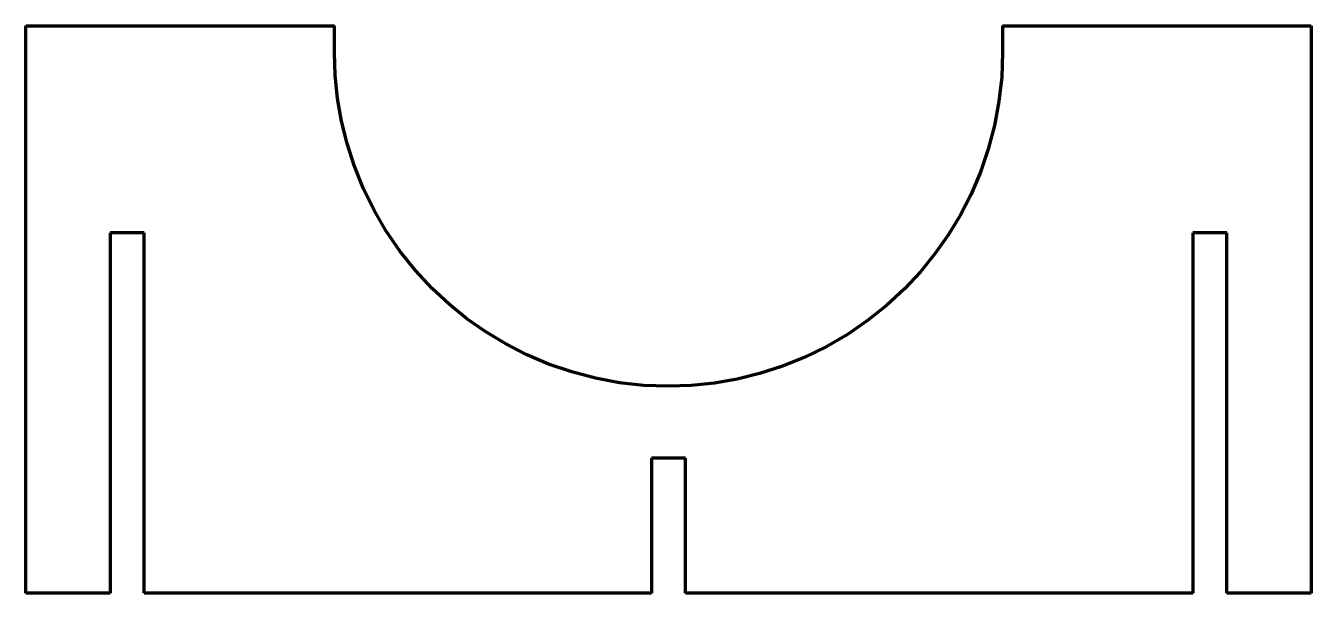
# Model space of a CAD drawing. Header units: inches. Extents: x -7.1 to 7.1, y -6 to 0.3.
import ezdxf

# ---------------------------------------------------------------- set-up
doc = ezdxf.new("R2010")
doc.units = ezdxf.units.IN
doc.header["$MEASUREMENT"] = 0
doc.layers.add('1', color=7, linetype='Continuous', true_color=0xffffff)

msp = doc.modelspace()

# ---------------------------------------------------------------- linework, layer by layer
at = {"layer": '1', "color": 163, "linetype": 'Continuous', "lineweight": 70}
for p, q in [((-7.125, -6), (-7.125, 0.29626)), ((-7.125, 0.29626), (-3.703728, 0.29626)), ((-3.703728, 0), (-3.703728, 0.29626)), ((3.703728, 0.29626), (3.703728, 0)), ((3.703728, 0.29626), (7.125, 0.29626)), ((7.125, 0.29626), (7.125, -6)), ((-5.8125, -2), (-6.1875, -2)), ((-6.1875, -2), (-6.1875, -6)), ((-5.8125, -6), (-5.8125, -2)), ((6.1875, -2), (5.8125, -2)), ((5.8125, -2), (5.8125, -6)), ((6.1875, -6), (6.1875, -2)), ((0.1875, -4.5), (-0.1875, -4.5)), ((-0.1875, -4.5), (-0.1875, -6)), ((0.1875, -6), (0.1875, -4.5)), ((-6.1875, -6), (-7.125, -6)), ((-0.1875, -6), (-5.8125, -6)), ((5.8125, -6), (0.1875, -6)), ((7.125, -6), (6.1875, -6))]:
    msp.add_line(p, q, dxfattribs=at)
msp.add_lwpolyline([(3.703728, 0), (3.693555, -0.273685), (3.663369, -0.545072), (3.613675, -0.811794), (3.544919, -1.073064), (3.457092, -1.328978), (3.350018, -1.579497), (3.2324, -1.808065), (3.10019, -2.02643), (2.953582, -2.234704), (2.792557, -2.432927), (2.617016, -2.620845), (2.41742, -2.806059), (2.206157, -2.975005), (1.983385, -3.127903), (1.749065, -3.2647), (1.503769, -3.3847), (1.251807, -3.485792), (1.009208, -3.563621), (0.761664, -3.624566), (0.508963, -3.668573), (0.253007, -3.695067), (-0.002494, -3.703727), (-0.272472, -3.693729), (-0.541411, -3.663967), (-0.809201, -3.61424), (-1.072877, -3.544916), (-1.328861, -3.457126), (-1.577333, -3.351058), (-1.804754, -3.234244), (-2.02508, -3.101069), (-2.234768, -2.95358), (-2.432673, -2.792841), (-2.618891, -2.618971), (-2.803604, -2.420191), (-2.974268, -2.207087), (-3.127982, -1.983276), (-3.264277, -1.749974), (-3.383254, -1.50707), (-3.484809, -1.254409), (-3.563463, -1.009575), (-3.624574, -0.761618), (-3.668378, -0.510713), (-3.694847, -0.256855), (-3.703728, 0)], dxfattribs=at)

doc.saveas('drawing.dxf')
